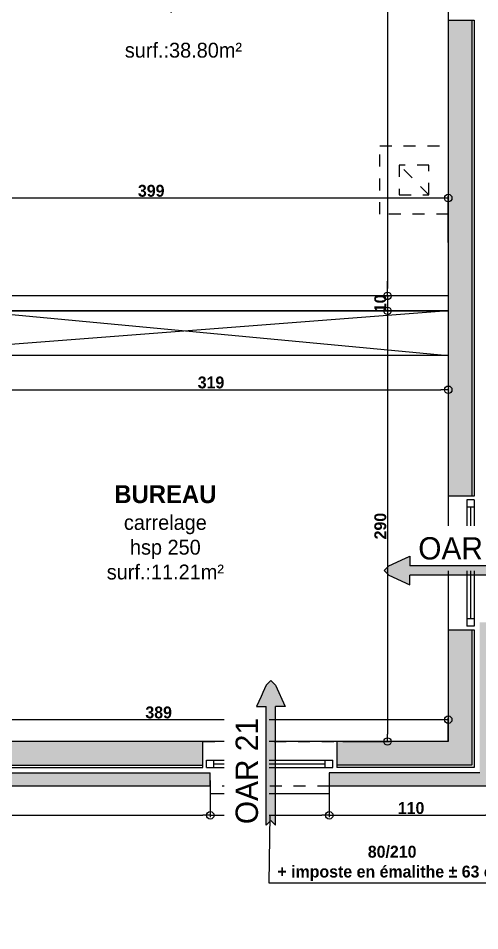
# Model space of a CAD drawing. Header units: millimetres. Extents: x -44462 to 306987, y -116160 to 12874.
# Drawn here: x 5390 to 5700, y -37500 to -36887 of the extents above; entities that cross this region are included whole.
import ezdxf

# ---------------------------------------------------------------- set-up
doc = ezdxf.new("R2010")
doc.units = ezdxf.units.MM
doc.header["$PDMODE"] = 35
doc.header["$PDSIZE"] = 10
doc.linetypes.add('TRAIT_4', pattern=[20, 10, -10])
for name, color, linetype in [('BLANC', 7, 'Continuous'), ('COTES', 1, 'Continuous'), ('COULEUR 8', 8, 'Continuous'), ('CYAN', 4, 'Continuous'), ('JAUNE', 2, 'Continuous'), ('MURS', 7, 'Continuous'), ('ROUGE', 1, 'Continuous'), ('TEXTE', 1, 'Continuous')]:
    doc.layers.add(name, color=color, linetype=linetype)
doc.layers.add('SURFACE', color=5, linetype='Continuous', plot=False)
doc.styles.add('CENTURY GOTHIC', font='GOTHIC.TTF')
doc.styles.add('Century Gothic Gras', font='GOTHICB.TTF')
doc.dimstyles.new('1-50', dxfattribs={"dimtxt": 8, "dimasz": 5, "dimexe": 1.25, "dimexo": 0.625, "dimtad": 1, "dimdec": 0, "dimtxsty": 'Century Gothic Gras', "dimblk": 'ORIGIN', "dimcen": 5, "dimclrd": 8, "dimclre": 5, "dimclrt": 6, "dimadec": 0, "dimazin": 0, "dimtfac": 1, "dimtdec": 0, "dimtmove": 0, "dimatfit": 3, "dimfxl": 0, "dimarcsym": 0})

# ---------------------------------------------------------------- blocks, each defined once
blk = doc.blocks.new('_Origin')
at = {"color": 0, "linetype": 'Continuous', "lineweight": -2}
blk.add_line((0, 0), (-1, 0), dxfattribs=at)
blk.add_circle((0, 0), 0.5, dxfattribs=at)
blk = doc.blocks.new('*D85')
at = {"layer": 'COTES', "color": 5, "lineweight": -2}
for p, q in [((5632.28, -36723.08), (5639.66, -36723.08)), ((5632.28, -37073.54), (5639.66, -37073.54))]:
    blk.add_line(p, q, dxfattribs=at)
at = {"layer": 'COTES', "color": 8, "lineweight": -2}
blk.add_line((5638.41, -36728.08), (5638.41, -37068.54), dxfattribs=at)
at = {"layer": 'Defpoints', "color": 0}
for p in [(5631.65, -36723.08), (5631.65, -37073.54), (5638.41, -37073.54)]:
    blk.add_point(p, dxfattribs=at)
at = {"layer": 'COTES', "color": 8, "lineweight": -2, "xscale": 5, "yscale": 5, "zscale": 5}
for p, rotation in [((5638.41, -36723.08), 90), ((5638.41, -37073.54), 270)]:
    blk.add_blockref('_Origin', p, dxfattribs=dict(at, rotation=rotation))
at = {"layer": 'COTES', "color": 6, "insert": (5633.58, -36844.06), "char_height": 8, "attachment_point": 5, "rotation": 90, "style": 'Century Gothic Gras'}
blk.add_mtext('350', dxfattribs=at)
blk = doc.blocks.new('*D86')
at = {"layer": 'COTES', "color": 8, "lineweight": -2}
for p, q in [((5638.41, -37068.54), (5638.41, -37063.54)), ((5638.41, -37073.54), (5638.41, -37083.54)), ((5638.41, -37088.54), (5638.41, -37093.54))]:
    blk.add_line(p, q, dxfattribs=at)
at = {"layer": 'COTES', "color": 5, "lineweight": -2}
for p, q in [((5638.41, -37073.54), (5637.16, -37073.54)), ((5638.41, -37083.54), (5637.16, -37083.54))]:
    blk.add_line(p, q, dxfattribs=at)
at = {"layer": 'Defpoints', "color": 0}
for p in [(5638.41, -37073.54), (5638.41, -37083.54), (5638.41, -37083.54)]:
    blk.add_point(p, dxfattribs=at)
at = {"layer": 'COTES', "color": 8, "lineweight": -2, "xscale": 5, "yscale": 5, "zscale": 5}
for p, rotation in [((5638.41, -37073.54), 270), ((5638.41, -37083.54), 90)]:
    blk.add_blockref('_Origin', p, dxfattribs=dict(at, rotation=rotation))
at = {"layer": 'COTES', "color": 6, "insert": (5633.58, -37078.54), "char_height": 8, "attachment_point": 5, "rotation": 90, "style": 'Century Gothic Gras'}
blk.add_mtext('10', dxfattribs=at)
blk = doc.blocks.new('*D87')
at = {"layer": 'COTES', "color": 5, "lineweight": -2}
for p, q in [((5638.41, -37083.54), (5637.16, -37083.54)), ((5608.41, -37373.08), (5639.66, -37373.08))]:
    blk.add_line(p, q, dxfattribs=at)
at = {"layer": 'COTES', "color": 8, "lineweight": -2}
blk.add_line((5638.41, -37088.54), (5638.41, -37368.08), dxfattribs=at)
at = {"layer": 'Defpoints', "color": 0}
for p in [(5638.41, -37083.54), (5600.84, -37373.08), (5638.41, -37373.08)]:
    blk.add_point(p, dxfattribs=at)
at = {"layer": 'COTES', "color": 8, "lineweight": -2, "xscale": 5, "yscale": 5, "zscale": 5}
for p, rotation in [((5638.41, -37083.54), 90), ((5638.41, -37373.08), 270)]:
    blk.add_blockref('_Origin', p, dxfattribs=dict(at, rotation=rotation))
at = {"layer": 'COTES', "color": 6, "insert": (5633.58, -37228.31), "char_height": 8, "attachment_point": 5, "rotation": 90, "style": 'Century Gothic Gras'}
blk.add_mtext('290', dxfattribs=at)
blk = doc.blocks.new('*D190')
at = {"layer": 'COTES', "color": 5, "lineweight": -2}
for p, q in [((5289.84, -37372.46), (5289.84, -37357.21)), ((5679.24, -37372.46), (5679.24, -37357.21))]:
    blk.add_line(p, q, dxfattribs=at)
at = {"layer": 'COTES', "color": 8, "lineweight": -2}
blk.add_line((5674.24, -37358.46), (5294.84, -37358.46), dxfattribs=at)
at = {"layer": 'Defpoints', "color": 0}
for p in [(5289.84, -37358.46), (5289.84, -37373.08), (5679.24, -37373.08)]:
    blk.add_point(p, dxfattribs=at)
at = {"layer": 'COTES', "color": 8, "lineweight": -2, "xscale": 5, "yscale": 5, "zscale": 5, "rotation": 180}
blk.add_blockref('_Origin', (5289.84, -37358.46), dxfattribs=at)
at = {"layer": 'COTES', "color": 8, "lineweight": -2, "xscale": 5, "yscale": 5, "zscale": 5}
blk.add_blockref('_Origin', (5679.24, -37358.46), dxfattribs=at)
at = {"layer": 'COTES', "color": 6, "insert": (5484.54, -37353.64), "char_height": 8, "attachment_point": 5, "style": 'Century Gothic Gras'}
blk.add_mtext('389', dxfattribs=at)
blk = doc.blocks.new('*D201')
at = {"layer": 'COTES', "color": 5, "lineweight": -2}
for p, q in [((5279.84, -37037.72), (5279.84, -37006.47)), ((5679.24, -37037.72), (5679.24, -37006.47))]:
    blk.add_line(p, q, dxfattribs=at)
at = {"layer": 'COTES', "color": 8, "lineweight": -2}
blk.add_line((5674.24, -37007.72), (5284.84, -37007.72), dxfattribs=at)
at = {"layer": 'Defpoints', "color": 0}
for p in [(5279.84, -37007.72), (5679.24, -37048.08), (5279.84, -37073.54)]:
    blk.add_point(p, dxfattribs=at)
at = {"layer": 'COTES', "color": 8, "lineweight": -2, "xscale": 5, "yscale": 5, "zscale": 5, "rotation": 180}
blk.add_blockref('_Origin', (5279.84, -37007.72), dxfattribs=at)
at = {"layer": 'COTES', "color": 8, "lineweight": -2, "xscale": 5, "yscale": 5, "zscale": 5}
blk.add_blockref('_Origin', (5679.24, -37007.72), dxfattribs=at)
at = {"layer": 'COTES', "color": 6, "insert": (5479.54, -37002.9), "char_height": 8, "attachment_point": 5, "style": 'Century Gothic Gras'}
blk.add_mtext('399', dxfattribs=at)
blk = doc.blocks.new('*D213')
at = {"layer": 'COTES', "color": 5, "lineweight": -2}
for p, q in [((5519.24, -37399.29), (5519.24, -37424)), ((5229.24, -37403.71), (5229.24, -37424))]:
    blk.add_line(p, q, dxfattribs=at)
at = {"layer": 'COTES', "color": 8, "lineweight": -2}
blk.add_line((5234.24, -37422.75), (5514.24, -37422.75), dxfattribs=at)
at = {"layer": 'Defpoints', "color": 0}
for p in [(5519.24, -37398.66), (5229.24, -37403.08), (5519.24, -37422.75)]:
    blk.add_point(p, dxfattribs=at)
at = {"layer": 'COTES', "color": 8, "lineweight": -2, "xscale": 5, "yscale": 5, "zscale": 5, "rotation": 180}
blk.add_blockref('_Origin', (5229.24, -37422.75), dxfattribs=at)
at = {"layer": 'COTES', "color": 8, "lineweight": -2, "xscale": 5, "yscale": 5, "zscale": 5}
blk.add_blockref('_Origin', (5519.24, -37422.75), dxfattribs=at)
at = {"layer": 'COTES', "color": 6, "insert": (5374.24, -37417.92), "char_height": 8, "attachment_point": 5, "style": 'Century Gothic Gras'}
blk.add_mtext('290', dxfattribs=at)
blk = doc.blocks.new('*D215')
at = {"layer": 'COTES', "color": 5, "lineweight": -2}
for p, q in [((5519.24, -37399.29), (5519.24, -37424)), ((5599.24, -37403.71), (5599.24, -37424))]:
    blk.add_line(p, q, dxfattribs=at)
at = {"layer": 'COTES', "color": 8, "lineweight": -2}
for p, q in [((5524.24, -37422.75), (5594.24, -37422.75)), ((5559.24, -37422.75), (5558.61, -37468.17)), ((5558.61, -37468.17), (5724.39, -37468.17))]:
    blk.add_line(p, q, dxfattribs=at)
at = {"layer": 'Defpoints', "color": 0}
for p in [(5519.24, -37398.66), (5599.24, -37403.08), (5599.24, -37422.75)]:
    blk.add_point(p, dxfattribs=at)
at = {"layer": 'COTES', "color": 8, "lineweight": -2, "xscale": 5, "yscale": 5, "zscale": 5, "rotation": 180}
blk.add_blockref('_Origin', (5519.24, -37422.75), dxfattribs=at)
at = {"layer": 'COTES', "color": 8, "lineweight": -2, "xscale": 5, "yscale": 5, "zscale": 5}
blk.add_blockref('_Origin', (5599.24, -37422.75), dxfattribs=at)
at = {"layer": 'COTES', "color": 6, "insert": (5641.5, -37455.12), "char_height": 8, "attachment_point": 5, "style": 'Century Gothic Gras'}
blk.add_mtext('80/210\\P+ imposte en émalithe %%P 63 cm', dxfattribs=at)
blk = doc.blocks.new('*D123')
at = {"layer": 'COTES', "color": 5, "lineweight": -2}
for p, q in [((5599.24, -37403.71), (5599.24, -37424)), ((5709.24, -37403.71), (5709.24, -37424))]:
    blk.add_line(p, q, dxfattribs=at)
at = {"layer": 'COTES', "color": 8, "lineweight": -2}
blk.add_line((5604.24, -37422.75), (5704.24, -37422.75), dxfattribs=at)
at = {"layer": 'Defpoints', "color": 0}
for p in [(5599.24, -37403.08), (5709.24, -37403.08), (5709.24, -37422.75)]:
    blk.add_point(p, dxfattribs=at)
at = {"layer": 'COTES', "color": 8, "lineweight": -2, "xscale": 5, "yscale": 5, "zscale": 5, "rotation": 180}
blk.add_blockref('_Origin', (5599.24, -37422.75), dxfattribs=at)
at = {"layer": 'COTES', "color": 8, "lineweight": -2, "xscale": 5, "yscale": 5, "zscale": 5}
blk.add_blockref('_Origin', (5709.24, -37422.75), dxfattribs=at)
at = {"layer": 'COTES', "color": 6, "insert": (5654.24, -37417.92), "char_height": 8, "attachment_point": 5, "style": 'Century Gothic Gras'}
blk.add_mtext('110', dxfattribs=at)
blk = doc.blocks.new('*D93')
at = {"layer": 'COTES', "color": 5, "lineweight": -2}
for p, q in [((5360.24, -37106.6), (5360.24, -37137.85)), ((5679.24, -37107.07), (5679.24, -37137.85))]:
    blk.add_line(p, q, dxfattribs=at)
at = {"layer": 'COTES', "color": 8, "lineweight": -2}
blk.add_line((5365.24, -37136.6), (5674.24, -37136.6), dxfattribs=at)
at = {"layer": 'Defpoints', "color": 0}
for p in [(5360.24, -37092.54), (5679.24, -37106.45), (5679.24, -37136.6)]:
    blk.add_point(p, dxfattribs=at)
at = {"layer": 'COTES', "color": 8, "lineweight": -2, "xscale": 5, "yscale": 5, "zscale": 5, "rotation": 180}
blk.add_blockref('_Origin', (5360.24, -37136.6), dxfattribs=at)
at = {"layer": 'COTES', "color": 8, "lineweight": -2, "xscale": 5, "yscale": 5, "zscale": 5}
blk.add_blockref('_Origin', (5679.24, -37136.6), dxfattribs=at)
at = {"layer": 'COTES', "color": 6, "insert": (5519.74, -37131.77), "char_height": 8, "attachment_point": 5, "style": 'Century Gothic Gras'}
blk.add_mtext('319', dxfattribs=at)
blk = doc.blocks.new('A$C48831500')
at = {"layer": 'BLANC', "linetype": 'Continuous'}
blk.add_hatch(color=7, dxfattribs=at).paths.add_polyline_path([(90.94, 3.13), (76.8, 9.7), (76.8, 3.13), (-3.13, 3.13), (0, 0), (-3.13, -3.13), (76.8, -3.13), (76.8, -5.48), (76.8, -9.7), (90.94, -3.13), (94.07, 0)])
at = {"layer": 'BLANC', "color": 7}
for p, q in [((90.94, 3.13), (76.8, 9.7)), ((76.8, 9.7), (76.8, 3.13)), ((-3.13, 3.13), (76.8, 3.13)), ((-3.13, -3.13), (76.8, -3.13)), ((90.94, -3.13), (76.8, -9.7)), ((76.8, -9.7), (76.8, -3.13))]:
    blk.add_line(p, q, dxfattribs=at)
at = {"layer": 'BLANC', "color": 7, "linetype": 'Continuous'}
for p, q in [((-3.13, 3.13), (0, 0)), ((-3.13, -3.13), (0, 0)), ((76.8, 5.48), (76.8, 3.13)), ((90.94, 3.13), (94.07, 0)), ((76.8, -5.48), (76.8, -3.13)), ((90.94, -3.13), (94.07, 0))]:
    blk.add_line(p, q, dxfattribs=at)

msp = doc.modelspace()

# ---------------------------------------------------------------- hatches: boundary and pattern name
msp.add_hatch(color=254).paths.add_polyline_path([(5700.39, -37394.24), (5599.24, -37394.24), (5599.24, -37403.08), (5709.24, -37403.08), (5709.24, -37293.08), (5700.39, -37293.08)])
h = msp.add_hatch(color=254)
h.paths.add_polyline_path([(5229.24, -37394.24), (5229.24, -37403.08), (5519.24, -37403.08), (5519.24, -37394.24)])
h.paths.add_polyline_path([(5060.02, -37394.24), (5060.02, -37403.08), (5139.7, -37403.08), (5139.7, -37394.24)])
h.paths.add_polyline_path([(4949.24, -37394.24), (4949.24, -37403.08), (5000.02, -37403.08), (5000.02, -37394.24)])
h.paths.add_polyline_path([(4889.24, -37403.08), (4889.24, -37394.08), (4839.54, -37394.08), (4839.54, -37403.08)])
h.paths.add_polyline_path([(4779.54, -37403.08), (4779.54, -37394.08), (4700.61, -37394.08), (4700.61, -37403.08)])
h.paths.add_polyline_path([(4539.24, -37394.08), (4539.24, -37403.08), (4688.61, -37403.08), (4688.61, -37394.08)])
at = {"layer": 'COULEUR 8'}
h = msp.add_hatch(color=253, dxfattribs=at)
h.paths.add_polyline_path([(5339.24, -37388.94), (5339.24, -37373.08), (5289.84, -37373.08), (5279.84, -37373.08), (5234.24, -37373.08), (5234.24, -37388.94)])
h.paths.add_polyline_path([(5339.24, -37373.08), (5339.24, -37388.94), (5514.24, -37388.94), (5514.24, -37373.08)])
h.paths.add_polyline_path([(5604.24, -37373.08), (5604.24, -37388.94), (5695.09, -37388.94), (5695.09, -37298.08), (5679.24, -37298.08), (5679.24, -37373.08)])
h.paths.add_polyline_path([(5679.24, -37208.08), (5695.09, -37208.08), (5695.09, -36888.08), (5679.24, -36888.08)])

# ---------------------------------------------------------------- linework, layer by layer
at = {"layer": 'BLANC'}
for p, q in [((5679.24, -36888.08), (5679.24, -37208.08)), ((5679.24, -36888.08), (5696.67, -36888.08)), ((5679.24, -37073.54), (5279.84, -37073.54)), ((5679.24, -37083.54), (5360.24, -37083.54)), ((5696.67, -37208.08), (5679.24, -37208.08)), ((5679.24, -37298.08), (5679.24, -37373.08)), ((5679.24, -37298.08), (5696.67, -37298.08)), ((5514.24, -37373.08), (5289.84, -37373.08)), ((5514.24, -37390.52), (5514.24, -37373.08)), ((5679.24, -37373.08), (5604.24, -37373.08)), ((5604.24, -37373.08), (5604.24, -37390.52)), ((5519.24, -37403.08), (5519.24, -37394.24)), ((5599.24, -37394.24), (5599.24, -37403.08)), ((5519.24, -37403.08), (5229.24, -37403.08)), ((5709.24, -37403.08), (5599.24, -37403.08))]:
    msp.add_line(p, q, dxfattribs=at)
at = {"layer": 'COULEUR 8', "linetype": 'TRAIT_4', "ltscale": 0.8}
for p, q in [((5679.24, -36798.08), (5679.24, -36888.08)), ((5666.24, -37005.54), (5646.24, -36985.54)), ((5679.24, -37208.08), (5679.24, -37298.08)), ((5514.24, -37373.08), (5604.24, -37373.08)), ((5599.24, -37403.08), (5519.24, -37403.08))]:
    msp.add_line(p, q, dxfattribs=at)
at = {"layer": 'COULEUR 8'}
for p, q in [((5695.09, -36888.08), (5695.09, -37208.08)), ((5696.67, -36888.08), (5696.67, -37208.08)), ((5695.09, -37298.08), (5695.09, -37388.94)), ((5696.67, -37298.08), (5696.67, -37390.52)), ((5229.24, -37394.24), (5519.24, -37394.24)), ((5234.24, -37388.94), (5514.24, -37388.94)), ((5234.24, -37390.52), (5514.24, -37390.52)), ((5700.39, -37394.24), (5599.24, -37394.24)), ((5695.09, -37388.94), (5604.24, -37388.94)), ((5696.67, -37390.52), (5604.24, -37390.52))]:
    msp.add_line(p, q, dxfattribs=at)
at = {"layer": 'COULEUR 8', "linetype": 'TRAIT_4', "ltscale": 0.8}
for points in [[(5679.24, -37018.54), (5633.24, -37018.54), (5633.24, -36972.54), (5679.24, -36972.54)], [(5646.24, -37005.54), (5666.24, -37005.54), (5666.24, -36985.54), (5646.24, -36985.54)]]:
    msp.add_lwpolyline(points, close=True, dxfattribs=at)
at = {"layer": 'CYAN'}
for p, q in [((5694.24, -37215.58), (5694.24, -37290.58)), ((5521.74, -37388.08), (5596.54, -37388.08))]:
    msp.add_line(p, q, dxfattribs=at)
at = {"layer": 'JAUNE'}
for p, q in [((5679.24, -37083.54), (5289.84, -37113.54)), ((5360.24, -37083.54), (5679.24, -37113.54)), ((5679.24, -37113.54), (5289.84, -37113.54)), ((5691.74, -37210.58), (5691.74, -37295.58)), ((5696.74, -37210.58), (5691.74, -37210.58)), ((5696.74, -37210.58), (5696.74, -37295.58)), ((5696.74, -37215.58), (5691.74, -37215.58)), ((5696.74, -37290.58), (5691.74, -37290.58)), ((5696.74, -37295.58), (5691.74, -37295.58)), ((5516.74, -37385.58), (5601.74, -37385.58)), ((5516.74, -37390.58), (5516.74, -37385.58)), ((5521.74, -37390.58), (5521.74, -37385.58)), ((5596.54, -37390.58), (5596.54, -37385.58)), ((5601.74, -37390.58), (5601.74, -37385.58)), ((5516.74, -37390.58), (5601.74, -37390.58))]:
    msp.add_line(p, q, dxfattribs=at)
at = {"layer": 'ROUGE'}
for p, q in [((5519.24, -37403.08), (5519.24, -37408.08)), ((5599.24, -37403.08), (5599.24, -37408.08)), ((5519.24, -37408.08), (5599.24, -37408.08))]:
    msp.add_line(p, q, dxfattribs=at)
at = {"layer": 'SURFACE'}
for points in [[(4659.24, -36723.08), (5023.87, -36723.08), (5023.87, -36710.58), (5323.96, -36710.58), (5323.96, -36723.08), (5679.24, -36723.08), (5679.24, -37073.54), (5279.84, -37073.54), (5279.84, -37161.04), (4879.24, -37161.04), (4879.24, -37025.32), (4659.24, -37025.32), (4659.24, -36723.08)], [(5289.84, -37092.54), (5360.24, -37092.54), (5360.24, -37083.54), (5679.24, -37083.54), (5679.24, -37373.08), (5289.84, -37373.08), (5289.84, -37092.54), (5360.24, -37092.54)]]:
    msp.add_lwpolyline(points, dxfattribs=at)

# ---------------------------------------------------------------- texts
at = {"layer": 'TEXTE', "color": 6, "char_height": 10, "attachment_point": 5, "style": 'CENTURY GOTHIC'}
for s, insert, width in [('{\\fCentury Gothic|b1|i0|c0|p34;\\H1.2x;\\C3;SEJOUR\\P\\fCentury Gothic|b0|i0|c0|p34;\\H0.8333x;\\C8;carrelage\\Phsp 250\\P\\Psurf.:38.80m²}', (5501.19, -36873.37), 455), ('{\\fCentury Gothic|b1|i0|c0|p34;\\H1.2x;\\C3;BUREAU\\P\\fCentury Gothic|b0|i0|c0|p34;\\H0.8333x;\\C8;carrelage\\Phsp 250\\Psurf.:11.21m²}', (5489.04, -37232.56), 380.3986)]:
    msp.add_mtext(s, dxfattribs=dict(at, insert=insert, width=width))

# ---------------------------------------------------------------- dimensions: what is measured, and where the dimension line sits
at = {"layer": 'COTES'}
for base, p1, p2, picture, middle in [((5638.41, -37073.54), (5631.65, -36723.08), (5631.65, -37073.54), '*D85', (5638.41, -36844.06)), ((5638.41, -37083.54), (5638.41, -37073.54), (5638.41, -37083.54), '*D86', (5638.41, -37078.54))]:
    dim = msp.add_linear_dim(base=base, p1=p1, p2=p2, angle=90, dimstyle='1-50', dxfattribs=at)
    dim.commit()
    dim.dimension.update_dxf_attribs({"geometry": picture, "text_midpoint": middle, "dimtype": 160})
for base, p1, p2, picture, middle in [((5279.84, -37007.72), (5679.24, -37048.08), (5279.84, -37073.54), '*D201', (5479.54, -37002.9)), ((5289.84, -37358.46), (5679.24, -37373.08), (5289.84, -37373.08), '*D190', (5484.54, -37353.64))]:
    dim = msp.add_linear_dim(base=base, p1=p1, p2=p2, dimstyle='1-50', dxfattribs=at)
    dim.commit()
    dim.dimension.update_dxf_attribs({"geometry": picture, "text_midpoint": middle})
dim = msp.add_linear_dim(base=(5638.41, -37373.08), p1=(5638.41, -37083.54), p2=(5600.84, -37373.08), angle=90, dimstyle='1-50', override={"dimtmove": 1}, dxfattribs=at)
dim.commit()
dim.dimension.update_dxf_attribs({"geometry": '*D87', "text_midpoint": (5633.58, -37228.31)})
for base, p1, p2, picture, middle in [((5679.24, -37136.6), (5360.24, -37092.54), (5679.24, -37106.45), '*D93', (5519.74, -37131.77)), ((5519.24, -37422.75), (5229.24, -37403.08), (5519.24, -37398.66), '*D213', (5374.24, -37417.92)), ((5709.24, -37422.75), (5599.24, -37403.08), (5709.24, -37403.08), '*D123', (5654.24, -37417.92))]:
    dim = msp.add_linear_dim(base=base, p1=p1, p2=p2, dimstyle='1-50', override={"dimtmove": 1}, dxfattribs=at)
    dim.commit()
    dim.dimension.update_dxf_attribs({"geometry": picture, "text_midpoint": middle})
dim = msp.add_linear_dim(base=(5599.24, -37422.75), p1=(5519.24, -37398.66), p2=(5599.24, -37403.08), text='<>/210\\P+ imposte en émalithe %%P 63 cm', dimstyle='1-50', override={"dimtmove": 1}, dxfattribs=at)
dim.commit()
dim.dimension.update_dxf_attribs({"geometry": '*D215', "text_midpoint": (5559.24, -37468.17), "dimtype": 160})

# ---------------------------------------------------------------- next in the draw order: texts
at = {"layer": 'MURS', "color": 7, "linetype": 'Continuous', "insert": (5659.07, -37235.74), "char_height": 15, "width": 79.9525, "attachment_point": 1, "line_spacing_factor": 2, "style": 'CENTURY GOTHIC', "bg_fill": 2}
msp.add_mtext('OAR 20', dxfattribs=at)
at = {"layer": 'MURS', "color": 7, "linetype": 'Continuous', "insert": (5536.28, -37428.69), "char_height": 15, "width": 79.9525, "attachment_point": 1, "rotation": 90, "line_spacing_factor": 2, "style": 'CENTURY GOTHIC', "bg_fill": 2}
msp.add_mtext('OAR 21', dxfattribs=at)

# ---------------------------------------------------------------- next in the draw order: block references
at = {"layer": 'MURS', "color": 1, "linetype": 'Continuous'}
for p, rotation in [((5730.26, -37258.19), 180), ((5559.98, -37426.29), 90)]:
    msp.add_blockref('A$C48831500', p, dxfattribs=dict(at, rotation=rotation))

doc.saveas('drawing.dxf')
